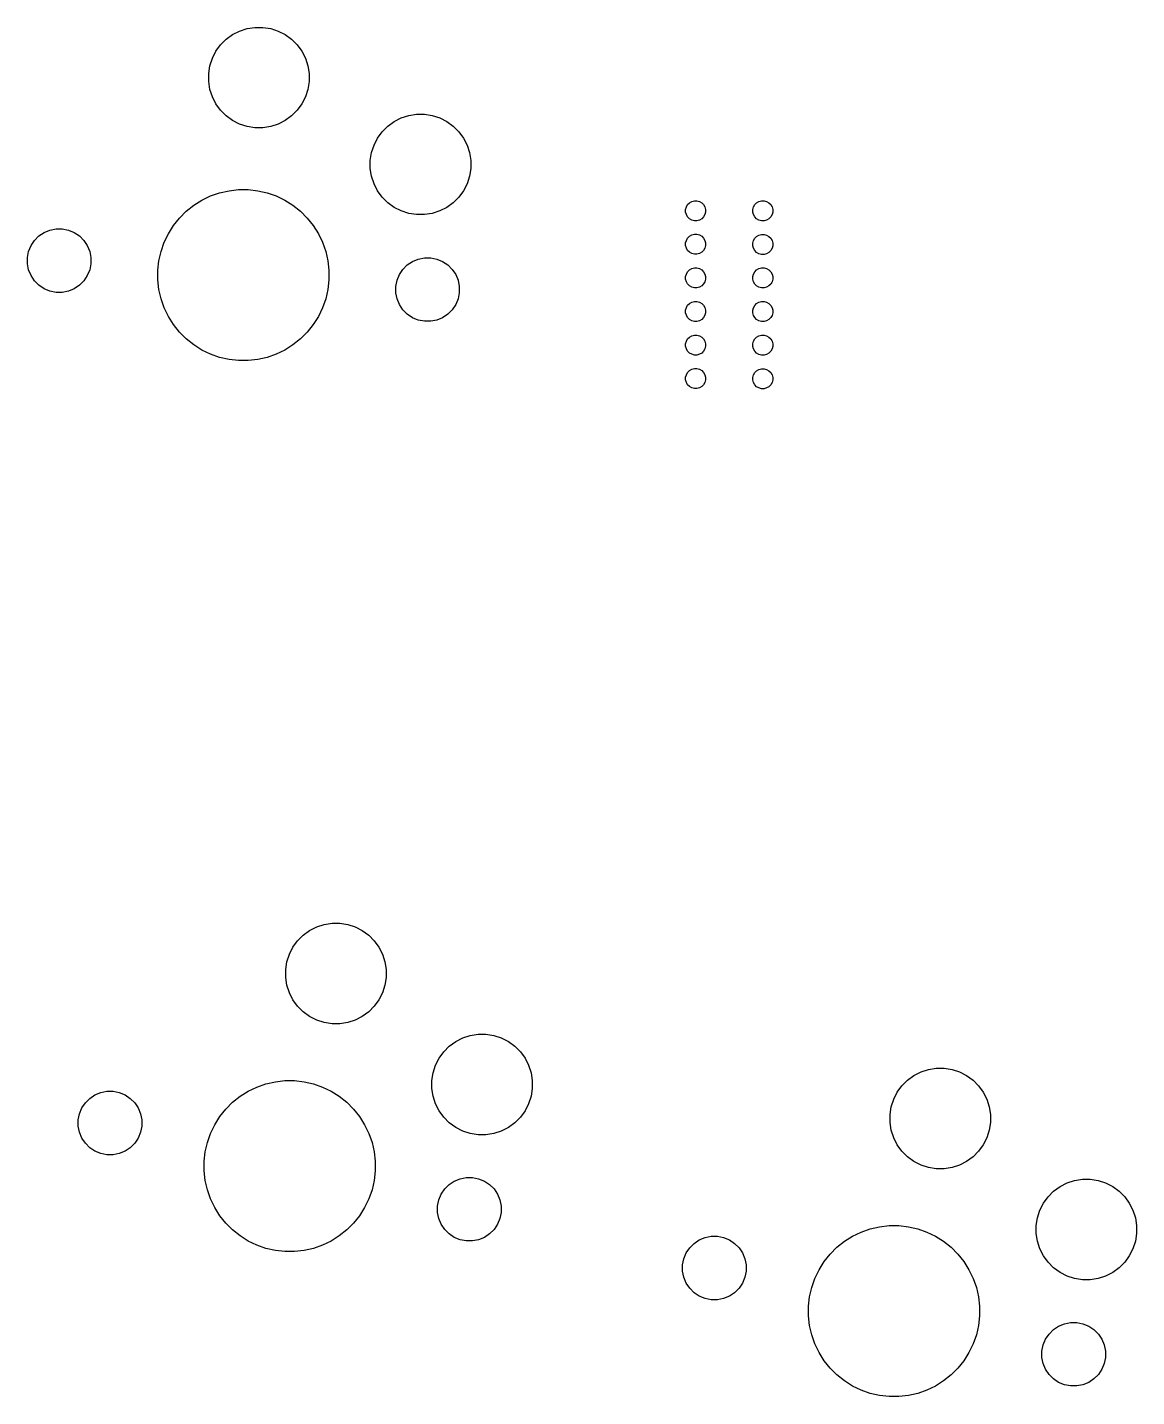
# Model space of a CAD drawing. Extents: x -174 to 104, y -33 to 58.
# Drawn here: x -76.43 to -43.41, y -33.4 to 7.38 of the extents above; entities that cross this region are included whole.
import ezdxf

# ---------------------------------------------------------------- set-up
doc = ezdxf.new("R2010")
doc.units = 0
doc.layers.add('BLACK', color=7, linetype='CONTINUOUS')

msp = doc.modelspace()

# ---------------------------------------------------------------- linework, layer by layer
at = {"layer": 'BLACK', "linetype": 'CONTINUOUS'}
for p, q in [((-70.111116, 7.267631), (-69.887259, 7.340367)), ((-69.887259, 7.340367), (-69.65478, 7.377188)), ((-69.65478, 7.377188), (-69.419402, 7.377188)), ((-69.419402, 7.377188), (-69.186923, 7.340367)), ((-69.186923, 7.340367), (-68.963066, 7.267631)), ((-70.6777, 6.855984), (-70.511263, 7.022421)), ((-70.511263, 7.022421), (-70.320839, 7.160772)), ((-70.320839, 7.160772), (-70.111116, 7.267631)), ((-68.963066, 7.267631), (-68.753343, 7.160772)), ((-68.753343, 7.160772), (-68.562919, 7.022421)), ((-68.562919, 7.022421), (-68.396482, 6.855984)), ((-70.92291, 6.455837), (-70.816051, 6.66556)), ((-70.816051, 6.66556), (-70.6777, 6.855984)), ((-68.396482, 6.855984), (-68.258131, 6.66556)), ((-68.258131, 6.66556), (-68.151272, 6.455837)), ((-71.032467, 5.999501), (-70.995646, 6.23198)), ((-70.995646, 6.23198), (-70.92291, 6.455837)), ((-68.151272, 6.455837), (-68.078536, 6.23198)), ((-68.078536, 6.23198), (-68.041715, 5.999501)), ((-71.032467, 5.764123), (-71.032467, 5.999501)), ((-70.995646, 5.531644), (-71.032467, 5.764123)), ((-68.041715, 5.764123), (-68.078536, 5.531644)), ((-68.041715, 5.999501), (-68.041715, 5.764123)), ((-70.92291, 5.307787), (-70.995646, 5.531644)), ((-70.816051, 5.098064), (-70.92291, 5.307787)), ((-68.151272, 5.307787), (-68.258131, 5.098064)), ((-68.078536, 5.531644), (-68.151272, 5.307787)), ((-70.6777, 4.90764), (-70.816051, 5.098064)), ((-70.511263, 4.741203), (-70.6777, 4.90764)), ((-68.396482, 4.90764), (-68.562919, 4.741203)), ((-68.258131, 5.098064), (-68.396482, 4.90764)), ((-70.320839, 4.602852), (-70.511263, 4.741203)), ((-70.111116, 4.495993), (-70.320839, 4.602852)), ((-69.887259, 4.423257), (-70.111116, 4.495993)), ((-68.963066, 4.495993), (-69.186923, 4.423257)), ((-68.753343, 4.602852), (-68.963066, 4.495993)), ((-68.562919, 4.741203), (-68.753343, 4.602852)), ((-65.699287, 4.436908), (-65.508863, 4.575259)), ((-65.508863, 4.575259), (-65.29914, 4.682118)), ((-65.29914, 4.682118), (-65.075283, 4.754854)), ((-65.075283, 4.754854), (-64.842804, 4.791675)), ((-64.842804, 4.791675), (-64.607426, 4.791675)), ((-64.607426, 4.791675), (-64.374947, 4.754854)), ((-64.374947, 4.754854), (-64.15109, 4.682118)), ((-64.15109, 4.682118), (-63.941367, 4.575259)), ((-63.941367, 4.575259), (-63.750943, 4.436908)), ((-69.65478, 4.386436), (-69.887259, 4.423257)), ((-69.419402, 4.386436), (-69.65478, 4.386436)), ((-69.186923, 4.423257), (-69.419402, 4.386436)), ((-66.110934, 3.870324), (-66.004075, 4.080047)), ((-66.004075, 4.080047), (-65.865724, 4.270471)), ((-65.865724, 4.270471), (-65.699287, 4.436908)), ((-63.750943, 4.436908), (-63.584506, 4.270471)), ((-63.584506, 4.270471), (-63.446155, 4.080047)), ((-63.446155, 4.080047), (-63.339296, 3.870324)), ((-66.18367, 3.646467), (-66.110934, 3.870324)), ((-63.339296, 3.870324), (-63.26656, 3.646467)), ((-66.220491, 3.413988), (-66.18367, 3.646467)), ((-66.220491, 3.17861), (-66.220491, 3.413988)), ((-63.26656, 3.646467), (-63.229739, 3.413988)), ((-63.229739, 3.413988), (-63.229739, 3.17861)), ((-66.18367, 2.946131), (-66.220491, 3.17861)), ((-66.110934, 2.722274), (-66.18367, 2.946131)), ((-63.26656, 2.946131), (-63.339296, 2.722274)), ((-63.229739, 3.17861), (-63.26656, 2.946131)), ((-70.975843, 2.355893), (-70.705931, 2.450339)), ((-70.705931, 2.450339), (-70.427141, 2.513971)), ((-70.427141, 2.513971), (-70.14298, 2.545988)), ((-70.14298, 2.545988), (-69.85702, 2.545988)), ((-69.85702, 2.545988), (-69.572859, 2.513971)), ((-69.572859, 2.513971), (-69.294069, 2.450339)), ((-69.294069, 2.450339), (-69.024157, 2.355893)), ((-66.004075, 2.512551), (-66.110934, 2.722274)), ((-65.865724, 2.322127), (-66.004075, 2.512551)), ((-63.446155, 2.512551), (-63.584506, 2.322127)), ((-63.339296, 2.722274), (-63.446155, 2.512551)), ((-71.699184, 1.901388), (-71.475612, 2.07968)), ((-71.475612, 2.07968), (-71.233483, 2.23182)), ((-71.233483, 2.23182), (-70.975843, 2.355893)), ((-69.024157, 2.355893), (-68.766517, 2.23182)), ((-68.766517, 2.23182), (-68.524388, 2.07968)), ((-68.524388, 2.07968), (-68.300816, 1.901388)), ((-65.699287, 2.15569), (-65.865724, 2.322127)), ((-65.508863, 2.017339), (-65.699287, 2.15569)), ((-63.750943, 2.15569), (-63.941367, 2.017339)), ((-63.584506, 2.322127), (-63.750943, 2.15569)), ((-56.813768, 2.032064), (-56.77461, 2.099887)), ((-56.77461, 2.099887), (-56.719232, 2.155265)), ((-56.719232, 2.155265), (-56.651409, 2.194423)), ((-56.651409, 2.194423), (-56.575762, 2.214692)), ((-56.575762, 2.214692), (-56.497446, 2.214692)), ((-56.497446, 2.214692), (-56.421799, 2.194423)), ((-56.421799, 2.194423), (-56.353976, 2.155265)), ((-56.353976, 2.155265), (-56.298598, 2.099887)), ((-56.298598, 2.099887), (-56.25944, 2.032064)), ((-54.816561, 2.029448), (-54.777403, 2.097271)), ((-54.777403, 2.097271), (-54.722025, 2.152649)), ((-54.722025, 2.152649), (-54.654202, 2.191807)), ((-54.654202, 2.191807), (-54.578555, 2.212076)), ((-54.578555, 2.212076), (-54.500239, 2.212076)), ((-54.500239, 2.212076), (-54.424592, 2.191807)), ((-54.424592, 2.191807), (-54.356769, 2.152649)), ((-54.356769, 2.152649), (-54.301391, 2.097271)), ((-54.301391, 2.097271), (-54.262233, 2.029448)), ((-72.07968, 1.475612), (-71.901388, 1.699184)), ((-71.901388, 1.699184), (-71.699184, 1.901388)), ((-68.300816, 1.901388), (-68.098612, 1.699184)), ((-68.098612, 1.699184), (-67.92032, 1.475612)), ((-65.29914, 1.91048), (-65.508863, 2.017339)), ((-65.075283, 1.837744), (-65.29914, 1.91048)), ((-64.842804, 1.800923), (-65.075283, 1.837744)), ((-64.607426, 1.800923), (-64.842804, 1.800923)), ((-64.374947, 1.837744), (-64.607426, 1.800923)), ((-64.15109, 1.91048), (-64.374947, 1.837744)), ((-63.941367, 2.017339), (-64.15109, 1.91048)), ((-56.834037, 1.956417), (-56.813768, 2.032064)), ((-56.834037, 1.878101), (-56.834037, 1.956417)), ((-56.813768, 1.802454), (-56.834037, 1.878101)), ((-56.77461, 1.734631), (-56.813768, 1.802454)), ((-56.719232, 1.679253), (-56.77461, 1.734631)), ((-56.651409, 1.640095), (-56.719232, 1.679253)), ((-56.575762, 1.619826), (-56.651409, 1.640095)), ((-56.421799, 1.640095), (-56.497446, 1.619826)), ((-56.353976, 1.679253), (-56.421799, 1.640095)), ((-56.298598, 1.734631), (-56.353976, 1.679253)), ((-56.25944, 1.802454), (-56.298598, 1.734631)), ((-56.25944, 2.032064), (-56.239171, 1.956417)), ((-56.239171, 1.878101), (-56.25944, 1.802454)), ((-56.239171, 1.956417), (-56.239171, 1.878101)), ((-54.83683, 1.953801), (-54.816561, 2.029448)), ((-54.83683, 1.875485), (-54.83683, 1.953801)), ((-54.816561, 1.799838), (-54.83683, 1.875485)), ((-54.777403, 1.732015), (-54.816561, 1.799838)), ((-54.722025, 1.676637), (-54.777403, 1.732015)), ((-54.654202, 1.637479), (-54.722025, 1.676637)), ((-54.578555, 1.61721), (-54.654202, 1.637479)), ((-54.424592, 1.637479), (-54.500239, 1.61721)), ((-54.356769, 1.676637), (-54.424592, 1.637479)), ((-54.301391, 1.732015), (-54.356769, 1.676637)), ((-54.262233, 1.799838), (-54.301391, 1.732015)), ((-54.262233, 2.029448), (-54.241964, 1.953801)), ((-54.241964, 1.875485), (-54.262233, 1.799838)), ((-54.241964, 1.953801), (-54.241964, 1.875485)), ((-76.085719, 1.165885), (-75.930872, 1.26935)), ((-75.930872, 1.26935), (-75.758815, 1.340618)), ((-75.758815, 1.340618), (-75.576161, 1.37695)), ((-75.576161, 1.37695), (-75.389929, 1.37695)), ((-75.389929, 1.37695), (-75.207275, 1.340618)), ((-75.207275, 1.340618), (-75.035218, 1.26935)), ((-75.035218, 1.26935), (-74.880371, 1.165885)), ((-72.355893, 0.975843), (-72.23182, 1.233483)), ((-72.23182, 1.233483), (-72.07968, 1.475612)), ((-67.92032, 1.475612), (-67.76818, 1.233483)), ((-67.76818, 1.233483), (-67.644107, 0.975843)), ((-56.497446, 1.619826), (-56.575762, 1.619826)), ((-54.500239, 1.61721), (-54.578555, 1.61721)), ((-76.392138, 0.707295), (-76.32087, 0.879352)), ((-76.32087, 0.879352), (-76.217405, 1.034199)), ((-76.217405, 1.034199), (-76.085719, 1.165885)), ((-74.880371, 1.165885), (-74.748685, 1.034199)), ((-74.748685, 1.034199), (-74.64522, 0.879352)), ((-74.64522, 0.879352), (-74.573952, 0.707295)), ((-72.450339, 0.705931), (-72.355893, 0.975843)), ((-67.644107, 0.975843), (-67.549661, 0.705931)), ((-56.834037, 0.956417), (-56.813768, 1.032064)), ((-56.834037, 0.878101), (-56.834037, 0.956417)), ((-56.813768, 0.802454), (-56.834037, 0.878101)), ((-56.813768, 1.032064), (-56.77461, 1.099887)), ((-56.77461, 1.099887), (-56.719232, 1.155265)), ((-56.719232, 1.155265), (-56.651409, 1.194423)), ((-56.651409, 1.194423), (-56.575762, 1.214692)), ((-56.575762, 1.214692), (-56.497446, 1.214692)), ((-56.497446, 1.214692), (-56.421799, 1.194423)), ((-56.421799, 1.194423), (-56.353976, 1.155265)), ((-56.353976, 1.155265), (-56.298598, 1.099887)), ((-56.298598, 1.099887), (-56.25944, 1.032064)), ((-56.25944, 1.032064), (-56.239171, 0.956417)), ((-56.239171, 0.878101), (-56.25944, 0.802454)), ((-56.239171, 0.956417), (-56.239171, 0.878101)), ((-54.83683, 0.953801), (-54.816561, 1.029448)), ((-54.83683, 0.875485), (-54.83683, 0.953801)), ((-54.816561, 0.799838), (-54.83683, 0.875485)), ((-54.816561, 1.029448), (-54.777403, 1.097271)), ((-54.777403, 1.097271), (-54.722025, 1.152649)), ((-54.722025, 1.152649), (-54.654202, 1.191807)), ((-54.654202, 1.191807), (-54.578555, 1.212076)), ((-54.578555, 1.212076), (-54.500239, 1.212076)), ((-54.500239, 1.212076), (-54.424592, 1.191807)), ((-54.424592, 1.191807), (-54.356769, 1.152649)), ((-54.356769, 1.152649), (-54.301391, 1.097271)), ((-54.301391, 1.097271), (-54.262233, 1.029448)), ((-54.262233, 1.029448), (-54.241964, 0.953801)), ((-54.241964, 0.875485), (-54.262233, 0.799838)), ((-54.241964, 0.953801), (-54.241964, 0.875485)), ((-76.42847, 0.524641), (-76.392138, 0.707295)), ((-76.42847, 0.338409), (-76.42847, 0.524641)), ((-74.573952, 0.707295), (-74.53762, 0.524641)), ((-74.53762, 0.524641), (-74.53762, 0.338409)), ((-72.545988, 0.14298), (-72.513971, 0.427141)), ((-72.513971, 0.427141), (-72.450339, 0.705931)), ((-67.549661, 0.705931), (-67.486029, 0.427141)), ((-67.486029, 0.427141), (-67.454012, 0.14298)), ((-64.964782, 0.4063), (-64.792725, 0.477568)), ((-64.792725, 0.477568), (-64.610071, 0.5139)), ((-64.610071, 0.5139), (-64.423839, 0.5139)), ((-64.423839, 0.5139), (-64.241185, 0.477568)), ((-64.241185, 0.477568), (-64.069128, 0.4063)), ((-56.77461, 0.734631), (-56.813768, 0.802454)), ((-56.719232, 0.679253), (-56.77461, 0.734631)), ((-56.651409, 0.640095), (-56.719232, 0.679253)), ((-56.575762, 0.619826), (-56.651409, 0.640095)), ((-56.497446, 0.619826), (-56.575762, 0.619826)), ((-56.421799, 0.640095), (-56.497446, 0.619826)), ((-56.353976, 0.679253), (-56.421799, 0.640095)), ((-56.298598, 0.734631), (-56.353976, 0.679253)), ((-56.25944, 0.802454), (-56.298598, 0.734631)), ((-54.777403, 0.732015), (-54.816561, 0.799838)), ((-54.722025, 0.676637), (-54.777403, 0.732015)), ((-54.654202, 0.637479), (-54.722025, 0.676637)), ((-54.578555, 0.61721), (-54.654202, 0.637479)), ((-54.500239, 0.61721), (-54.578555, 0.61721)), ((-54.424592, 0.637479), (-54.500239, 0.61721)), ((-54.356769, 0.676637), (-54.424592, 0.637479)), ((-54.301391, 0.732015), (-54.356769, 0.676637)), ((-54.262233, 0.799838), (-54.301391, 0.732015)), ((-76.392138, 0.155755), (-76.42847, 0.338409)), ((-76.32087, -0.016302), (-76.392138, 0.155755)), ((-74.573952, 0.155755), (-74.64522, -0.016302)), ((-74.53762, 0.338409), (-74.573952, 0.155755)), ((-72.545988, -0.14298), (-72.545988, 0.14298)), ((-67.454012, 0.14298), (-67.454012, -0.14298)), ((-65.426048, -0.155755), (-65.35478, 0.016302)), ((-65.35478, 0.016302), (-65.251315, 0.171149)), ((-65.251315, 0.171149), (-65.119629, 0.302835)), ((-65.119629, 0.302835), (-64.964782, 0.4063)), ((-64.069128, 0.4063), (-63.914281, 0.302835)), ((-63.914281, 0.302835), (-63.782595, 0.171149)), ((-63.782595, 0.171149), (-63.67913, 0.016302)), ((-63.67913, 0.016302), (-63.607862, -0.155755)), ((-56.834037, -0.043583), (-56.813768, 0.032064)), ((-56.813768, 0.032064), (-56.77461, 0.099887)), ((-56.77461, 0.099887), (-56.719232, 0.155265)), ((-56.719232, 0.155265), (-56.651409, 0.194423)), ((-56.651409, 0.194423), (-56.575762, 0.214692)), ((-56.575762, 0.214692), (-56.497446, 0.214692)), ((-56.497446, 0.214692), (-56.421799, 0.194423)), ((-56.421799, 0.194423), (-56.353976, 0.155265)), ((-56.353976, 0.155265), (-56.298598, 0.099887)), ((-56.298598, 0.099887), (-56.25944, 0.032064)), ((-56.25944, 0.032064), (-56.239171, -0.043583)), ((-54.83683, -0.046199), (-54.816561, 0.029448)), ((-54.816561, 0.029448), (-54.777403, 0.097271)), ((-54.777403, 0.097271), (-54.722025, 0.152649)), ((-54.722025, 0.152649), (-54.654202, 0.191807)), ((-54.654202, 0.191807), (-54.578555, 0.212076)), ((-54.578555, 0.212076), (-54.500239, 0.212076)), ((-54.500239, 0.212076), (-54.424592, 0.191807)), ((-54.424592, 0.191807), (-54.356769, 0.152649)), ((-54.356769, 0.152649), (-54.301391, 0.097271)), ((-54.301391, 0.097271), (-54.262233, 0.029448)), ((-54.262233, 0.029448), (-54.241964, -0.046199)), ((-76.217405, -0.171149), (-76.32087, -0.016302)), ((-76.085719, -0.302835), (-76.217405, -0.171149)), ((-75.930872, -0.4063), (-76.085719, -0.302835)), ((-75.758815, -0.477568), (-75.930872, -0.4063)), ((-75.035218, -0.4063), (-75.207275, -0.477568)), ((-74.880371, -0.302835), (-75.035218, -0.4063)), ((-74.748685, -0.171149), (-74.880371, -0.302835)), ((-74.64522, -0.016302), (-74.748685, -0.171149)), ((-72.513971, -0.427141), (-72.545988, -0.14298)), ((-67.454012, -0.14298), (-67.486029, -0.427141)), ((-65.46238, -0.338409), (-65.426048, -0.155755)), ((-65.46238, -0.524641), (-65.46238, -0.338409)), ((-63.607862, -0.155755), (-63.57153, -0.338409)), ((-63.57153, -0.338409), (-63.57153, -0.524641)), ((-56.834037, -0.121899), (-56.834037, -0.043583)), ((-56.813768, -0.197546), (-56.834037, -0.121899)), ((-56.77461, -0.265369), (-56.813768, -0.197546)), ((-56.719232, -0.320747), (-56.77461, -0.265369)), ((-56.651409, -0.359905), (-56.719232, -0.320747)), ((-56.575762, -0.380174), (-56.651409, -0.359905)), ((-56.497446, -0.380174), (-56.575762, -0.380174)), ((-56.421799, -0.359905), (-56.497446, -0.380174)), ((-56.353976, -0.320747), (-56.421799, -0.359905)), ((-56.298598, -0.265369), (-56.353976, -0.320747)), ((-56.25944, -0.197546), (-56.298598, -0.265369)), ((-56.239171, -0.121899), (-56.25944, -0.197546)), ((-56.239171, -0.043583), (-56.239171, -0.121899)), ((-54.83683, -0.124515), (-54.83683, -0.046199)), ((-54.816561, -0.200162), (-54.83683, -0.124515)), ((-54.777403, -0.267985), (-54.816561, -0.200162)), ((-54.722025, -0.323363), (-54.777403, -0.267985)), ((-54.654202, -0.362521), (-54.722025, -0.323363)), ((-54.578555, -0.38279), (-54.654202, -0.362521)), ((-54.500239, -0.38279), (-54.578555, -0.38279)), ((-54.424592, -0.362521), (-54.500239, -0.38279)), ((-54.356769, -0.323363), (-54.424592, -0.362521)), ((-54.301391, -0.267985), (-54.356769, -0.323363)), ((-54.262233, -0.200162), (-54.301391, -0.267985)), ((-54.241964, -0.124515), (-54.262233, -0.200162)), ((-54.241964, -0.046199), (-54.241964, -0.124515)), ((-75.576161, -0.5139), (-75.758815, -0.477568)), ((-75.389929, -0.5139), (-75.576161, -0.5139)), ((-75.207275, -0.477568), (-75.389929, -0.5139)), ((-72.450339, -0.705931), (-72.513971, -0.427141)), ((-72.355893, -0.975843), (-72.450339, -0.705931)), ((-67.549661, -0.705931), (-67.644107, -0.975843)), ((-67.486029, -0.427141), (-67.549661, -0.705931)), ((-65.426048, -0.707295), (-65.46238, -0.524641)), ((-65.35478, -0.879352), (-65.426048, -0.707295)), ((-63.607862, -0.707295), (-63.67913, -0.879352)), ((-63.57153, -0.524641), (-63.607862, -0.707295)), ((-56.719232, -0.844735), (-56.651409, -0.805577)), ((-56.651409, -0.805577), (-56.575762, -0.785308)), ((-56.575762, -0.785308), (-56.497446, -0.785308)), ((-56.497446, -0.785308), (-56.421799, -0.805577)), ((-56.421799, -0.805577), (-56.353976, -0.844735)), ((-54.722025, -0.847351), (-54.654202, -0.808193)), ((-54.654202, -0.808193), (-54.578555, -0.787924)), ((-54.578555, -0.787924), (-54.500239, -0.787924)), ((-54.500239, -0.787924), (-54.424592, -0.808193)), ((-54.424592, -0.808193), (-54.356769, -0.847351)), ((-72.23182, -1.233483), (-72.355893, -0.975843)), ((-67.644107, -0.975843), (-67.76818, -1.233483)), ((-65.251315, -1.034199), (-65.35478, -0.879352)), ((-65.119629, -1.165885), (-65.251315, -1.034199)), ((-64.964782, -1.26935), (-65.119629, -1.165885)), ((-63.914281, -1.165885), (-64.069128, -1.26935)), ((-63.782595, -1.034199), (-63.914281, -1.165885)), ((-63.67913, -0.879352), (-63.782595, -1.034199)), ((-56.834037, -1.043583), (-56.813768, -0.967936)), ((-56.834037, -1.121899), (-56.834037, -1.043583)), ((-56.813768, -1.197546), (-56.834037, -1.121899)), ((-56.813768, -0.967936), (-56.77461, -0.900113)), ((-56.77461, -1.265369), (-56.813768, -1.197546)), ((-56.77461, -0.900113), (-56.719232, -0.844735)), ((-56.353976, -0.844735), (-56.298598, -0.900113)), ((-56.298598, -0.900113), (-56.25944, -0.967936)), ((-56.25944, -1.197546), (-56.298598, -1.265369)), ((-56.25944, -0.967936), (-56.239171, -1.043583)), ((-56.239171, -1.121899), (-56.25944, -1.197546)), ((-56.239171, -1.043583), (-56.239171, -1.121899)), ((-54.83683, -1.046199), (-54.816561, -0.970552)), ((-54.83683, -1.124515), (-54.83683, -1.046199)), ((-54.816561, -1.200162), (-54.83683, -1.124515)), ((-54.816561, -0.970552), (-54.777403, -0.902729)), ((-54.777403, -1.267985), (-54.816561, -1.200162)), ((-54.777403, -0.902729), (-54.722025, -0.847351)), ((-54.356769, -0.847351), (-54.301391, -0.902729)), ((-54.301391, -0.902729), (-54.262233, -0.970552)), ((-54.262233, -1.200162), (-54.301391, -1.267985)), ((-54.262233, -0.970552), (-54.241964, -1.046199)), ((-54.241964, -1.124515), (-54.262233, -1.200162)), ((-54.241964, -1.046199), (-54.241964, -1.124515)), ((-72.07968, -1.475612), (-72.23182, -1.233483)), ((-71.901388, -1.699184), (-72.07968, -1.475612)), ((-67.92032, -1.475612), (-68.098612, -1.699184)), ((-67.76818, -1.233483), (-67.92032, -1.475612)), ((-64.792725, -1.340618), (-64.964782, -1.26935)), ((-64.610071, -1.37695), (-64.792725, -1.340618)), ((-64.423839, -1.37695), (-64.610071, -1.37695)), ((-64.241185, -1.340618), (-64.423839, -1.37695)), ((-64.069128, -1.26935), (-64.241185, -1.340618)), ((-56.719232, -1.320747), (-56.77461, -1.265369)), ((-56.651409, -1.359905), (-56.719232, -1.320747)), ((-56.575762, -1.380174), (-56.651409, -1.359905)), ((-56.497446, -1.380174), (-56.575762, -1.380174)), ((-56.421799, -1.359905), (-56.497446, -1.380174)), ((-56.353976, -1.320747), (-56.421799, -1.359905)), ((-56.298598, -1.265369), (-56.353976, -1.320747)), ((-54.722025, -1.323363), (-54.777403, -1.267985)), ((-54.654202, -1.362521), (-54.722025, -1.323363)), ((-54.578555, -1.38279), (-54.654202, -1.362521)), ((-54.500239, -1.38279), (-54.578555, -1.38279)), ((-54.424592, -1.362521), (-54.500239, -1.38279)), ((-54.356769, -1.323363), (-54.424592, -1.362521)), ((-54.301391, -1.267985), (-54.356769, -1.323363)), ((-71.699184, -1.901388), (-71.901388, -1.699184)), ((-71.475612, -2.07968), (-71.699184, -1.901388)), ((-68.300816, -1.901388), (-68.524388, -2.07968)), ((-68.098612, -1.699184), (-68.300816, -1.901388)), ((-56.834037, -2.043583), (-56.813768, -1.967936)), ((-56.813768, -1.967936), (-56.77461, -1.900113)), ((-56.77461, -1.900113), (-56.719232, -1.844735)), ((-56.719232, -1.844735), (-56.651409, -1.805577)), ((-56.651409, -1.805577), (-56.575762, -1.785308)), ((-56.575762, -1.785308), (-56.497446, -1.785308)), ((-56.497446, -1.785308), (-56.421799, -1.805577)), ((-56.421799, -1.805577), (-56.353976, -1.844735)), ((-56.353976, -1.844735), (-56.298598, -1.900113)), ((-56.298598, -1.900113), (-56.25944, -1.967936)), ((-56.25944, -1.967936), (-56.239171, -2.043583)), ((-54.83683, -2.046199), (-54.816561, -1.970552)), ((-54.816561, -1.970552), (-54.777403, -1.902729)), ((-54.777403, -1.902729), (-54.722025, -1.847351)), ((-54.722025, -1.847351), (-54.654202, -1.808193)), ((-54.654202, -1.808193), (-54.578555, -1.787924)), ((-54.578555, -1.787924), (-54.500239, -1.787924)), ((-54.500239, -1.787924), (-54.424592, -1.808193)), ((-54.424592, -1.808193), (-54.356769, -1.847351)), ((-54.356769, -1.847351), (-54.301391, -1.902729)), ((-54.301391, -1.902729), (-54.262233, -1.970552)), ((-54.262233, -1.970552), (-54.241964, -2.046199)), ((-71.233483, -2.23182), (-71.475612, -2.07968)), ((-70.975843, -2.355893), (-71.233483, -2.23182)), ((-70.705931, -2.450339), (-70.975843, -2.355893)), ((-69.024157, -2.355893), (-69.294069, -2.450339)), ((-68.766517, -2.23182), (-69.024157, -2.355893)), ((-68.524388, -2.07968), (-68.766517, -2.23182)), ((-56.834037, -2.121899), (-56.834037, -2.043583)), ((-56.813768, -2.197546), (-56.834037, -2.121899)), ((-56.77461, -2.265369), (-56.813768, -2.197546)), ((-56.719232, -2.320747), (-56.77461, -2.265369)), ((-56.651409, -2.359905), (-56.719232, -2.320747)), ((-56.575762, -2.380174), (-56.651409, -2.359905)), ((-56.497446, -2.380174), (-56.575762, -2.380174)), ((-56.421799, -2.359905), (-56.497446, -2.380174)), ((-56.353976, -2.320747), (-56.421799, -2.359905)), ((-56.298598, -2.265369), (-56.353976, -2.320747)), ((-56.25944, -2.197546), (-56.298598, -2.265369)), ((-56.239171, -2.121899), (-56.25944, -2.197546)), ((-56.239171, -2.043583), (-56.239171, -2.121899)), ((-54.83683, -2.124515), (-54.83683, -2.046199)), ((-54.816561, -2.200162), (-54.83683, -2.124515)), ((-54.777403, -2.267985), (-54.816561, -2.200162)), ((-54.722025, -2.323363), (-54.777403, -2.267985)), ((-54.654202, -2.362521), (-54.722025, -2.323363)), ((-54.578555, -2.38279), (-54.654202, -2.362521)), ((-54.500239, -2.38279), (-54.578555, -2.38279)), ((-54.424592, -2.362521), (-54.500239, -2.38279)), ((-54.356769, -2.323363), (-54.424592, -2.362521)), ((-54.301391, -2.267985), (-54.356769, -2.323363)), ((-54.262233, -2.200162), (-54.301391, -2.267985)), ((-54.241964, -2.124515), (-54.262233, -2.200162)), ((-54.241964, -2.046199), (-54.241964, -2.124515)), ((-70.427141, -2.513971), (-70.705931, -2.450339)), ((-70.14298, -2.545988), (-70.427141, -2.513971)), ((-69.85702, -2.545988), (-70.14298, -2.545988)), ((-69.572859, -2.513971), (-69.85702, -2.545988)), ((-69.294069, -2.450339), (-69.572859, -2.513971)), ((-56.77461, -2.900113), (-56.719232, -2.844735)), ((-56.719232, -2.844735), (-56.651409, -2.805577)), ((-56.651409, -2.805577), (-56.575762, -2.785308)), ((-56.575762, -2.785308), (-56.497446, -2.785308)), ((-56.497446, -2.785308), (-56.421799, -2.805577)), ((-56.421799, -2.805577), (-56.353976, -2.844735)), ((-56.353976, -2.844735), (-56.298598, -2.900113)), ((-54.777403, -2.902729), (-54.722025, -2.847351)), ((-54.722025, -2.847351), (-54.654202, -2.808193)), ((-54.654202, -2.808193), (-54.578555, -2.787924)), ((-54.578555, -2.787924), (-54.500239, -2.787924)), ((-54.500239, -2.787924), (-54.424592, -2.808193)), ((-54.424592, -2.808193), (-54.356769, -2.847351)), ((-54.356769, -2.847351), (-54.301391, -2.902729)), ((-56.834037, -3.043583), (-56.813768, -2.967936)), ((-56.834037, -3.121899), (-56.834037, -3.043583)), ((-56.813768, -3.197546), (-56.834037, -3.121899)), ((-56.813768, -2.967936), (-56.77461, -2.900113)), ((-56.77461, -3.265369), (-56.813768, -3.197546)), ((-56.298598, -2.900113), (-56.25944, -2.967936)), ((-56.25944, -3.197546), (-56.298598, -3.265369)), ((-56.25944, -2.967936), (-56.239171, -3.043583)), ((-56.239171, -3.121899), (-56.25944, -3.197546)), ((-56.239171, -3.043583), (-56.239171, -3.121899)), ((-54.83683, -3.046199), (-54.816561, -2.970552)), ((-54.83683, -3.124515), (-54.83683, -3.046199)), ((-54.816561, -3.200162), (-54.83683, -3.124515)), ((-54.816561, -2.970552), (-54.777403, -2.902729)), ((-54.777403, -3.267985), (-54.816561, -3.200162)), ((-54.301391, -2.902729), (-54.262233, -2.970552)), ((-54.262233, -3.200162), (-54.301391, -3.267985)), ((-54.262233, -2.970552), (-54.241964, -3.046199)), ((-54.241964, -3.124515), (-54.262233, -3.200162)), ((-54.241964, -3.046199), (-54.241964, -3.124515)), ((-56.719232, -3.320747), (-56.77461, -3.265369)), ((-56.651409, -3.359905), (-56.719232, -3.320747)), ((-56.575762, -3.380174), (-56.651409, -3.359905)), ((-56.497446, -3.380174), (-56.575762, -3.380174)), ((-56.421799, -3.359905), (-56.497446, -3.380174)), ((-56.353976, -3.320747), (-56.421799, -3.359905)), ((-56.298598, -3.265369), (-56.353976, -3.320747)), ((-54.722025, -3.323363), (-54.777403, -3.267985)), ((-54.654202, -3.362521), (-54.722025, -3.323363)), ((-54.578555, -3.38279), (-54.654202, -3.362521)), ((-54.500239, -3.38279), (-54.578555, -3.38279)), ((-54.424592, -3.362521), (-54.500239, -3.38279)), ((-54.356769, -3.323363), (-54.424592, -3.362521)), ((-54.301391, -3.267985), (-54.356769, -3.323363)), ((-68.217794, -19.659934), (-68.02737, -19.521583)), ((-68.02737, -19.521583), (-67.817647, -19.414724)), ((-67.817647, -19.414724), (-67.59379, -19.341988)), ((-67.59379, -19.341988), (-67.361311, -19.305167)), ((-67.361311, -19.305167), (-67.125933, -19.305167)), ((-67.125933, -19.305167), (-66.893454, -19.341988)), ((-66.893454, -19.341988), (-66.669597, -19.414724)), ((-66.669597, -19.414724), (-66.459874, -19.521583)), ((-66.459874, -19.521583), (-66.26945, -19.659934)), ((-68.522582, -20.016795), (-68.384231, -19.826371)), ((-68.384231, -19.826371), (-68.217794, -19.659934)), ((-66.26945, -19.659934), (-66.103013, -19.826371)), ((-66.103013, -19.826371), (-65.964662, -20.016795)), ((-68.702177, -20.450375), (-68.629441, -20.226518)), ((-68.629441, -20.226518), (-68.522582, -20.016795)), ((-65.964662, -20.016795), (-65.857803, -20.226518)), ((-65.857803, -20.226518), (-65.785067, -20.450375)), ((-68.738998, -20.682854), (-68.702177, -20.450375)), ((-68.738998, -20.918232), (-68.738998, -20.682854)), ((-65.785067, -20.450375), (-65.748246, -20.682854)), ((-65.748246, -20.682854), (-65.748246, -20.918232)), ((-68.702177, -21.150711), (-68.738998, -20.918232)), ((-68.629441, -21.374568), (-68.702177, -21.150711)), ((-65.785067, -21.150711), (-65.857803, -21.374568)), ((-65.748246, -20.918232), (-65.785067, -21.150711)), ((-68.522582, -21.584291), (-68.629441, -21.374568)), ((-68.384231, -21.774715), (-68.522582, -21.584291)), ((-65.964662, -21.584291), (-66.103013, -21.774715)), ((-65.857803, -21.374568), (-65.964662, -21.584291)), ((-68.217794, -21.941152), (-68.384231, -21.774715)), ((-68.02737, -22.079503), (-68.217794, -21.941152)), ((-66.26945, -21.941152), (-66.459874, -22.079503)), ((-66.103013, -21.774715), (-66.26945, -21.941152)), ((-67.817647, -22.186362), (-68.02737, -22.079503)), ((-67.59379, -22.259098), (-67.817647, -22.186362)), ((-67.361311, -22.295919), (-67.59379, -22.259098)), ((-67.125933, -22.295919), (-67.361311, -22.295919)), ((-66.893454, -22.259098), (-67.125933, -22.295919)), ((-66.669597, -22.186362), (-66.893454, -22.259098)), ((-66.459874, -22.079503), (-66.669597, -22.186362)), ((-63.869525, -22.966375), (-63.679101, -22.828024)), ((-63.679101, -22.828024), (-63.469378, -22.721165)), ((-63.469378, -22.721165), (-63.245521, -22.648429)), ((-63.245521, -22.648429), (-63.013042, -22.611608)), ((-63.013042, -22.611608), (-62.777664, -22.611608)), ((-62.777664, -22.611608), (-62.545185, -22.648429)), ((-62.545185, -22.648429), (-62.321328, -22.721165)), ((-62.321328, -22.721165), (-62.111605, -22.828024)), ((-62.111605, -22.828024), (-61.921181, -22.966375)), ((-64.174313, -23.323236), (-64.035962, -23.132812)), ((-64.035962, -23.132812), (-63.869525, -22.966375)), ((-61.921181, -22.966375), (-61.754744, -23.132812)), ((-61.754744, -23.132812), (-61.616393, -23.323236)), ((-64.353908, -23.756816), (-64.281172, -23.532959)), ((-64.281172, -23.532959), (-64.174313, -23.323236)), ((-61.616393, -23.323236), (-61.509534, -23.532959)), ((-61.509534, -23.532959), (-61.436798, -23.756816)), ((-49.604946, -23.660727), (-49.372467, -23.623906)), ((-49.372467, -23.623906), (-49.137089, -23.623906)), ((-49.137089, -23.623906), (-48.90461, -23.660727)), ((-69.326881, -24.087187), (-69.048091, -24.023555)), ((-69.048091, -24.023555), (-68.76393, -23.991538)), ((-68.76393, -23.991538), (-68.47797, -23.991538)), ((-68.47797, -23.991538), (-68.193809, -24.023555)), ((-68.193809, -24.023555), (-67.915019, -24.087187)), ((-64.390729, -23.989295), (-64.353908, -23.756816)), ((-64.390729, -24.224673), (-64.390729, -23.989295)), ((-61.436798, -23.756816), (-61.399977, -23.989295)), ((-61.399977, -23.989295), (-61.399977, -24.224673)), ((-50.395387, -24.14511), (-50.22895, -23.978673)), ((-50.22895, -23.978673), (-50.038526, -23.840322)), ((-50.038526, -23.840322), (-49.828803, -23.733463)), ((-49.828803, -23.733463), (-49.604946, -23.660727)), ((-48.90461, -23.660727), (-48.680753, -23.733463)), ((-48.680753, -23.733463), (-48.47103, -23.840322)), ((-48.47103, -23.840322), (-48.280606, -23.978673)), ((-48.280606, -23.978673), (-48.114169, -24.14511)), ((-74.571659, -24.519216), (-74.416812, -24.415751)), ((-74.416812, -24.415751), (-74.244755, -24.344483)), ((-74.244755, -24.344483), (-74.062101, -24.308151)), ((-74.062101, -24.308151), (-73.875869, -24.308151)), ((-73.875869, -24.308151), (-73.693215, -24.344483)), ((-73.693215, -24.344483), (-73.521158, -24.415751)), ((-73.521158, -24.415751), (-73.366311, -24.519216)), ((-70.320134, -24.636138), (-70.096562, -24.457846)), ((-70.096562, -24.457846), (-69.854433, -24.305706)), ((-69.854433, -24.305706), (-69.596793, -24.181633)), ((-69.596793, -24.181633), (-69.326881, -24.087187)), ((-67.915019, -24.087187), (-67.645107, -24.181633)), ((-67.645107, -24.181633), (-67.387467, -24.305706)), ((-67.387467, -24.305706), (-67.145338, -24.457846)), ((-67.145338, -24.457846), (-66.921766, -24.636138)), ((-64.353908, -24.457152), (-64.390729, -24.224673)), ((-64.281172, -24.681009), (-64.353908, -24.457152)), ((-61.436798, -24.457152), (-61.509534, -24.681009)), ((-61.399977, -24.224673), (-61.436798, -24.457152)), ((-50.640597, -24.545257), (-50.533738, -24.335534)), ((-50.533738, -24.335534), (-50.395387, -24.14511)), ((-48.114169, -24.14511), (-47.975818, -24.335534)), ((-47.975818, -24.335534), (-47.868959, -24.545257)), ((-74.878078, -24.977806), (-74.80681, -24.805749)), ((-74.80681, -24.805749), (-74.703345, -24.650902)), ((-74.703345, -24.650902), (-74.571659, -24.519216)), ((-73.366311, -24.519216), (-73.234625, -24.650902)), ((-73.234625, -24.650902), (-73.13116, -24.805749)), ((-73.13116, -24.805749), (-73.059892, -24.977806)), ((-70.70063, -25.061914), (-70.522338, -24.838342)), ((-70.522338, -24.838342), (-70.320134, -24.636138)), ((-66.921766, -24.636138), (-66.719562, -24.838342)), ((-66.719562, -24.838342), (-66.54127, -25.061914)), ((-64.174313, -24.890732), (-64.281172, -24.681009)), ((-61.509534, -24.681009), (-61.616393, -24.890732)), ((-50.750154, -25.001593), (-50.713333, -24.769114)), ((-50.713333, -24.769114), (-50.640597, -24.545257)), ((-47.868959, -24.545257), (-47.796223, -24.769114)), ((-47.796223, -24.769114), (-47.759402, -25.001593)), ((-74.91441, -25.16046), (-74.878078, -24.977806)), ((-74.91441, -25.346692), (-74.91441, -25.16046)), ((-73.059892, -24.977806), (-73.02356, -25.16046)), ((-73.02356, -25.16046), (-73.02356, -25.346692)), ((-70.85277, -25.304043), (-70.70063, -25.061914)), ((-66.54127, -25.061914), (-66.38913, -25.304043)), ((-64.035962, -25.081156), (-64.174313, -24.890732)), ((-63.869525, -25.247593), (-64.035962, -25.081156)), ((-63.679101, -25.385944), (-63.869525, -25.247593)), ((-61.921181, -25.247593), (-62.111605, -25.385944)), ((-61.754744, -25.081156), (-61.921181, -25.247593)), ((-61.616393, -24.890732), (-61.754744, -25.081156)), ((-50.750154, -25.236971), (-50.750154, -25.001593)), ((-50.713333, -25.46945), (-50.750154, -25.236971)), ((-47.759402, -25.236971), (-47.796223, -25.46945)), ((-47.759402, -25.001593), (-47.759402, -25.236971)), ((-74.878078, -25.529346), (-74.91441, -25.346692)), ((-74.80681, -25.701403), (-74.878078, -25.529346)), ((-73.059892, -25.529346), (-73.13116, -25.701403)), ((-73.02356, -25.346692), (-73.059892, -25.529346)), ((-71.071289, -25.831595), (-70.976843, -25.561683)), ((-70.976843, -25.561683), (-70.85277, -25.304043)), ((-66.38913, -25.304043), (-66.265057, -25.561683)), ((-66.265057, -25.561683), (-66.170611, -25.831595)), ((-63.469378, -25.492803), (-63.679101, -25.385944)), ((-63.245521, -25.565539), (-63.469378, -25.492803)), ((-63.013042, -25.60236), (-63.245521, -25.565539)), ((-62.777664, -25.60236), (-63.013042, -25.60236)), ((-62.545185, -25.565539), (-62.777664, -25.60236)), ((-62.321328, -25.492803), (-62.545185, -25.565539)), ((-62.111605, -25.385944), (-62.321328, -25.492803)), ((-50.640597, -25.693307), (-50.713333, -25.46945)), ((-47.796223, -25.46945), (-47.868959, -25.693307)), ((-74.703345, -25.85625), (-74.80681, -25.701403)), ((-74.571659, -25.987936), (-74.703345, -25.85625)), ((-74.416812, -26.091401), (-74.571659, -25.987936)), ((-74.244755, -26.162669), (-74.416812, -26.091401)), ((-73.521158, -26.091401), (-73.693215, -26.162669)), ((-73.366311, -25.987936), (-73.521158, -26.091401)), ((-73.234625, -25.85625), (-73.366311, -25.987936)), ((-73.13116, -25.701403), (-73.234625, -25.85625)), ((-71.134921, -26.110385), (-71.071289, -25.831595)), ((-66.170611, -25.831595), (-66.106979, -26.110385)), ((-50.533738, -25.90303), (-50.640597, -25.693307)), ((-50.395387, -26.093454), (-50.533738, -25.90303)), ((-50.22895, -26.259891), (-50.395387, -26.093454)), ((-48.114169, -26.093454), (-48.280606, -26.259891)), ((-47.975818, -25.90303), (-48.114169, -26.093454)), ((-47.868959, -25.693307), (-47.975818, -25.90303)), ((-74.062101, -26.199001), (-74.244755, -26.162669)), ((-73.875869, -26.199001), (-74.062101, -26.199001)), ((-73.693215, -26.162669), (-73.875869, -26.199001)), ((-71.166938, -26.394546), (-71.134921, -26.110385)), ((-71.166938, -26.680506), (-71.166938, -26.394546)), ((-66.106979, -26.110385), (-66.074962, -26.394546)), ((-66.074962, -26.394546), (-66.074962, -26.680506)), ((-50.038526, -26.398242), (-50.22895, -26.259891)), ((-49.828803, -26.505101), (-50.038526, -26.398242)), ((-49.604946, -26.577837), (-49.828803, -26.505101)), ((-48.680753, -26.505101), (-48.90461, -26.577837)), ((-48.47103, -26.398242), (-48.680753, -26.505101)), ((-48.280606, -26.259891), (-48.47103, -26.398242)), ((-71.134921, -26.964667), (-71.166938, -26.680506)), ((-66.074962, -26.680506), (-66.106979, -26.964667)), ((-63.720742, -26.983651), (-63.548685, -26.912383)), ((-63.548685, -26.912383), (-63.366031, -26.876051)), ((-63.366031, -26.876051), (-63.179799, -26.876051)), ((-63.179799, -26.876051), (-62.997145, -26.912383)), ((-62.997145, -26.912383), (-62.825088, -26.983651)), ((-49.372467, -26.614658), (-49.604946, -26.577837)), ((-49.137089, -26.614658), (-49.372467, -26.614658)), ((-48.90461, -26.577837), (-49.137089, -26.614658)), ((-71.071289, -27.243457), (-71.134921, -26.964667)), ((-70.976843, -27.513369), (-71.071289, -27.243457)), ((-66.170611, -27.243457), (-66.265057, -27.513369)), ((-66.106979, -26.964667), (-66.170611, -27.243457)), ((-64.11074, -27.373649), (-64.007275, -27.218802)), ((-64.007275, -27.218802), (-63.875589, -27.087116)), ((-63.875589, -27.087116), (-63.720742, -26.983651)), ((-62.825088, -26.983651), (-62.670241, -27.087116)), ((-62.670241, -27.087116), (-62.538555, -27.218802)), ((-62.538555, -27.218802), (-62.43509, -27.373649)), ((-46.047118, -27.451551), (-45.880681, -27.285114)), ((-45.880681, -27.285114), (-45.690257, -27.146763)), ((-45.690257, -27.146763), (-45.480534, -27.039904)), ((-45.480534, -27.039904), (-45.256677, -26.967168)), ((-45.256677, -26.967168), (-45.024198, -26.930347)), ((-45.024198, -26.930347), (-44.78882, -26.930347)), ((-44.78882, -26.930347), (-44.556341, -26.967168)), ((-44.556341, -26.967168), (-44.332484, -27.039904)), ((-44.332484, -27.039904), (-44.122761, -27.146763)), ((-44.122761, -27.146763), (-43.932337, -27.285114)), ((-43.932337, -27.285114), (-43.7659, -27.451551)), ((-70.85277, -27.771009), (-70.976843, -27.513369)), ((-66.265057, -27.513369), (-66.38913, -27.771009)), ((-64.21834, -27.72836), (-64.182008, -27.545706)), ((-64.21834, -27.914592), (-64.21834, -27.72836)), ((-64.182008, -27.545706), (-64.11074, -27.373649)), ((-62.43509, -27.373649), (-62.363822, -27.545706)), ((-62.363822, -27.545706), (-62.32749, -27.72836)), ((-62.32749, -27.72836), (-62.32749, -27.914592)), ((-46.292328, -27.851698), (-46.185469, -27.641975)), ((-46.185469, -27.641975), (-46.047118, -27.451551)), ((-43.7659, -27.451551), (-43.627549, -27.641975)), ((-43.627549, -27.641975), (-43.52069, -27.851698)), ((-70.70063, -28.013138), (-70.85277, -27.771009)), ((-70.522338, -28.23671), (-70.70063, -28.013138)), ((-66.54127, -28.013138), (-66.719562, -28.23671)), ((-66.38913, -27.771009), (-66.54127, -28.013138)), ((-64.182008, -28.097246), (-64.21834, -27.914592)), ((-64.11074, -28.269303), (-64.182008, -28.097246)), ((-62.363822, -28.097246), (-62.43509, -28.269303)), ((-62.32749, -27.914592), (-62.363822, -28.097246)), ((-46.401885, -28.308034), (-46.365064, -28.075555)), ((-46.365064, -28.075555), (-46.292328, -27.851698)), ((-43.52069, -27.851698), (-43.447954, -28.075555)), ((-43.447954, -28.075555), (-43.411133, -28.308034)), ((-70.320134, -28.438914), (-70.522338, -28.23671)), ((-70.096562, -28.617206), (-70.320134, -28.438914)), ((-66.921766, -28.438914), (-67.145338, -28.617206)), ((-66.719562, -28.23671), (-66.921766, -28.438914)), ((-64.007275, -28.42415), (-64.11074, -28.269303)), ((-63.875589, -28.555836), (-64.007275, -28.42415)), ((-62.538555, -28.42415), (-62.670241, -28.555836)), ((-62.43509, -28.269303), (-62.538555, -28.42415)), ((-51.865589, -28.624445), (-51.607949, -28.500372)), ((-51.607949, -28.500372), (-51.338037, -28.405926)), ((-51.338037, -28.405926), (-51.059247, -28.342294)), ((-51.059247, -28.342294), (-50.775086, -28.310277)), ((-50.775086, -28.310277), (-50.489126, -28.310277)), ((-50.489126, -28.310277), (-50.204965, -28.342294)), ((-50.204965, -28.342294), (-49.926175, -28.405926)), ((-49.926175, -28.405926), (-49.656263, -28.500372)), ((-49.656263, -28.500372), (-49.398623, -28.624445)), ((-46.401885, -28.543412), (-46.401885, -28.308034)), ((-46.365064, -28.775891), (-46.401885, -28.543412)), ((-43.411133, -28.543412), (-43.447954, -28.775891)), ((-43.411133, -28.308034), (-43.411133, -28.543412)), ((-69.854433, -28.769346), (-70.096562, -28.617206)), ((-69.596793, -28.893419), (-69.854433, -28.769346)), ((-69.326881, -28.987865), (-69.596793, -28.893419)), ((-67.645107, -28.893419), (-67.915019, -28.987865)), ((-67.387467, -28.769346), (-67.645107, -28.893419)), ((-67.145338, -28.617206), (-67.387467, -28.769346)), ((-63.720742, -28.659301), (-63.875589, -28.555836)), ((-63.548685, -28.730569), (-63.720742, -28.659301)), ((-63.366031, -28.766901), (-63.548685, -28.730569)), ((-63.179799, -28.766901), (-63.366031, -28.766901)), ((-62.997145, -28.730569), (-63.179799, -28.766901)), ((-62.825088, -28.659301), (-62.997145, -28.730569)), ((-62.670241, -28.555836), (-62.825088, -28.659301)), ((-56.714501, -28.969641), (-56.582815, -28.837955)), ((-56.582815, -28.837955), (-56.427968, -28.73449)), ((-56.427968, -28.73449), (-56.255911, -28.663222)), ((-56.255911, -28.663222), (-56.073257, -28.62689)), ((-56.073257, -28.62689), (-55.887025, -28.62689)), ((-55.887025, -28.62689), (-55.704371, -28.663222)), ((-55.704371, -28.663222), (-55.532314, -28.73449)), ((-55.532314, -28.73449), (-55.377467, -28.837955)), ((-55.377467, -28.837955), (-55.245781, -28.969641)), ((-52.33129, -28.954877), (-52.107718, -28.776585)), ((-52.107718, -28.776585), (-51.865589, -28.624445)), ((-49.398623, -28.624445), (-49.156494, -28.776585)), ((-49.156494, -28.776585), (-48.932922, -28.954877)), ((-46.292328, -28.999748), (-46.365064, -28.775891)), ((-43.447954, -28.775891), (-43.52069, -28.999748)), ((-69.048091, -29.051497), (-69.326881, -28.987865)), ((-68.76393, -29.083514), (-69.048091, -29.051497)), ((-68.47797, -29.083514), (-68.76393, -29.083514)), ((-68.193809, -29.051497), (-68.47797, -29.083514)), ((-67.915019, -28.987865), (-68.193809, -29.051497)), ((-56.925566, -29.479199), (-56.889234, -29.296545)), ((-56.889234, -29.296545), (-56.817966, -29.124488)), ((-56.817966, -29.124488), (-56.714501, -28.969641)), ((-55.245781, -28.969641), (-55.142316, -29.124488)), ((-55.142316, -29.124488), (-55.071048, -29.296545)), ((-55.071048, -29.296545), (-55.034716, -29.479199)), ((-52.711786, -29.380653), (-52.533494, -29.157081)), ((-52.533494, -29.157081), (-52.33129, -28.954877)), ((-48.932922, -28.954877), (-48.730718, -29.157081)), ((-48.730718, -29.157081), (-48.552426, -29.380653)), ((-46.185469, -29.209471), (-46.292328, -28.999748)), ((-46.047118, -29.399895), (-46.185469, -29.209471)), ((-43.627549, -29.209471), (-43.7659, -29.399895)), ((-43.52069, -28.999748), (-43.627549, -29.209471)), ((-56.925566, -29.665431), (-56.925566, -29.479199)), ((-56.889234, -29.848085), (-56.925566, -29.665431)), ((-55.034716, -29.665431), (-55.071048, -29.848085)), ((-55.034716, -29.479199), (-55.034716, -29.665431)), ((-52.987999, -29.880422), (-52.863926, -29.622782)), ((-52.863926, -29.622782), (-52.711786, -29.380653)), ((-48.552426, -29.380653), (-48.400286, -29.622782)), ((-48.400286, -29.622782), (-48.276213, -29.880422)), ((-45.880681, -29.566332), (-46.047118, -29.399895)), ((-45.690257, -29.704683), (-45.880681, -29.566332)), ((-45.480534, -29.811542), (-45.690257, -29.704683)), ((-44.122761, -29.704683), (-44.332484, -29.811542)), ((-43.932337, -29.566332), (-44.122761, -29.704683)), ((-43.7659, -29.399895), (-43.932337, -29.566332)), ((-56.817966, -30.020142), (-56.889234, -29.848085)), ((-56.714501, -30.174989), (-56.817966, -30.020142)), ((-56.582815, -30.306675), (-56.714501, -30.174989)), ((-55.245781, -30.174989), (-55.377467, -30.306675)), ((-55.142316, -30.020142), (-55.245781, -30.174989)), ((-55.071048, -29.848085), (-55.142316, -30.020142)), ((-53.146077, -30.429124), (-53.082445, -30.150334)), ((-53.082445, -30.150334), (-52.987999, -29.880422)), ((-48.276213, -29.880422), (-48.181767, -30.150334)), ((-48.181767, -30.150334), (-48.118135, -30.429124)), ((-45.256677, -29.884278), (-45.480534, -29.811542)), ((-45.024198, -29.921099), (-45.256677, -29.884278)), ((-44.78882, -29.921099), (-45.024198, -29.921099)), ((-44.556341, -29.884278), (-44.78882, -29.921099)), ((-44.332484, -29.811542), (-44.556341, -29.884278)), ((-56.427968, -30.41014), (-56.582815, -30.306675)), ((-56.255911, -30.481408), (-56.427968, -30.41014)), ((-56.073257, -30.51774), (-56.255911, -30.481408)), ((-55.887025, -30.51774), (-56.073257, -30.51774)), ((-55.704371, -30.481408), (-55.887025, -30.51774)), ((-55.532314, -30.41014), (-55.704371, -30.481408)), ((-55.377467, -30.306675), (-55.532314, -30.41014)), ((-53.178094, -30.713285), (-53.146077, -30.429124)), ((-48.118135, -30.429124), (-48.086118, -30.713285)), ((-53.178094, -30.999245), (-53.178094, -30.713285)), ((-48.086118, -30.713285), (-48.086118, -30.999245)), ((-53.146077, -31.283406), (-53.178094, -30.999245)), ((-53.082445, -31.562196), (-53.146077, -31.283406)), ((-48.118135, -31.283406), (-48.181767, -31.562196)), ((-48.086118, -30.999245), (-48.118135, -31.283406)), ((-45.886745, -31.405855), (-45.731898, -31.30239)), ((-45.731898, -31.30239), (-45.559841, -31.231122)), ((-45.559841, -31.231122), (-45.377187, -31.19479)), ((-45.377187, -31.19479), (-45.190955, -31.19479)), ((-45.190955, -31.19479), (-45.008301, -31.231122)), ((-45.008301, -31.231122), (-44.836244, -31.30239)), ((-44.836244, -31.30239), (-44.681397, -31.405855)), ((-52.987999, -31.832108), (-53.082445, -31.562196)), ((-48.181767, -31.562196), (-48.276213, -31.832108)), ((-46.193164, -31.864445), (-46.121896, -31.692388)), ((-46.121896, -31.692388), (-46.018431, -31.537541)), ((-46.018431, -31.537541), (-45.886745, -31.405855)), ((-44.681397, -31.405855), (-44.549711, -31.537541)), ((-44.549711, -31.537541), (-44.446246, -31.692388)), ((-44.446246, -31.692388), (-44.374978, -31.864445)), ((-52.863926, -32.089748), (-52.987999, -31.832108)), ((-52.711786, -32.331877), (-52.863926, -32.089748)), ((-48.400286, -32.089748), (-48.552426, -32.331877)), ((-48.276213, -31.832108), (-48.400286, -32.089748)), ((-46.229496, -32.047099), (-46.193164, -31.864445)), ((-46.229496, -32.233331), (-46.229496, -32.047099)), ((-44.374978, -31.864445), (-44.338646, -32.047099)), ((-44.338646, -32.047099), (-44.338646, -32.233331)), ((-52.533494, -32.555449), (-52.711786, -32.331877)), ((-52.33129, -32.757653), (-52.533494, -32.555449)), ((-48.730718, -32.555449), (-48.932922, -32.757653)), ((-48.552426, -32.331877), (-48.730718, -32.555449)), ((-46.193164, -32.415985), (-46.229496, -32.233331)), ((-46.121896, -32.588042), (-46.193164, -32.415985)), ((-46.018431, -32.742889), (-46.121896, -32.588042)), ((-44.446246, -32.588042), (-44.549711, -32.742889)), ((-44.374978, -32.415985), (-44.446246, -32.588042)), ((-44.338646, -32.233331), (-44.374978, -32.415985)), ((-52.107718, -32.935945), (-52.33129, -32.757653)), ((-51.865589, -33.088085), (-52.107718, -32.935945)), ((-49.156494, -32.935945), (-49.398623, -33.088085)), ((-48.932922, -32.757653), (-49.156494, -32.935945)), ((-45.886745, -32.874575), (-46.018431, -32.742889)), ((-45.731898, -32.97804), (-45.886745, -32.874575)), ((-45.559841, -33.049308), (-45.731898, -32.97804)), ((-44.836244, -32.97804), (-45.008301, -33.049308)), ((-44.681397, -32.874575), (-44.836244, -32.97804)), ((-44.549711, -32.742889), (-44.681397, -32.874575)), ((-51.607949, -33.212158), (-51.865589, -33.088085)), ((-51.338037, -33.306604), (-51.607949, -33.212158)), ((-51.059247, -33.370236), (-51.338037, -33.306604)), ((-50.775086, -33.402253), (-51.059247, -33.370236)), ((-50.489126, -33.402253), (-50.775086, -33.402253)), ((-50.204965, -33.370236), (-50.489126, -33.402253)), ((-49.926175, -33.306604), (-50.204965, -33.370236)), ((-49.656263, -33.212158), (-49.926175, -33.306604)), ((-49.398623, -33.088085), (-49.656263, -33.212158)), ((-45.377187, -33.08564), (-45.559841, -33.049308)), ((-45.190955, -33.08564), (-45.377187, -33.08564)), ((-45.008301, -33.049308), (-45.190955, -33.08564))]:
    msp.add_line(p, q, dxfattribs=at)

doc.saveas('drawing.dxf')
